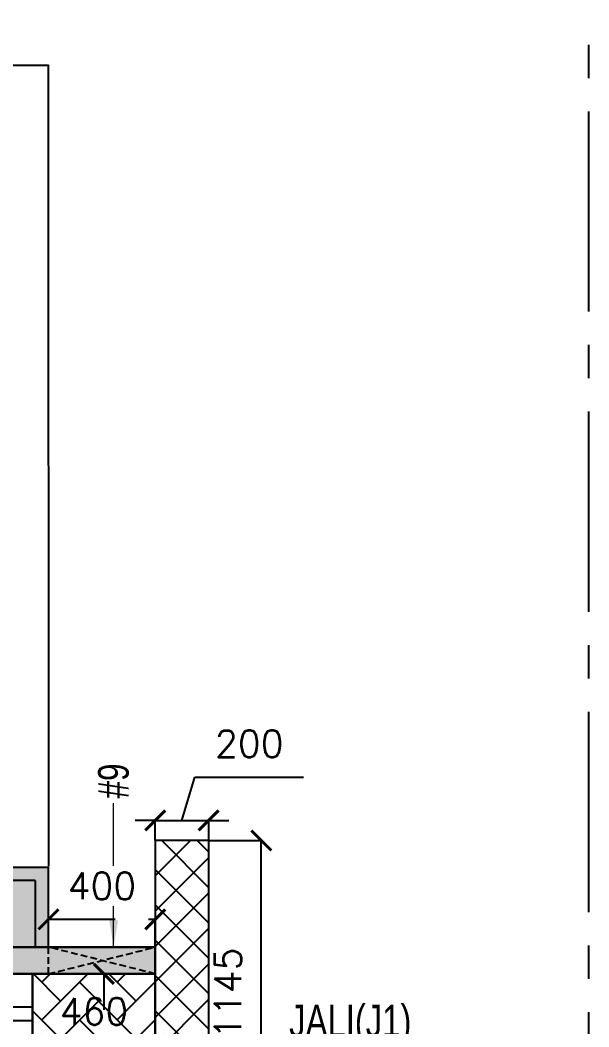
# Model space of a CAD drawing. Header units: millimetres. Extents: x 1180970 to 1231451, y -5737889 to -5695638.
# Drawn here: x 1225406 to 1227537, y -5708852 to -5705080 of the extents above; entities that cross this region are included whole.
import ezdxf

# ---------------------------------------------------------------- set-up
doc = ezdxf.new("R2010")
doc.units = ezdxf.units.MM
doc.header["$LTSCALE"] = 1000
doc.header["$MEASUREMENT"] = 0
for name, pattern in [('3BHK-A$1$AUDIT_D_120904163729-0', [0]), ('3BHK-A$2$HIDDEN', [0.375, 0.25, -0.125]), ('AUDIT_D_120904163729-0', [0]), ('T8(T9 IS SIMILAR) - GROUND FLOOR - DIMENSION & TEXTING$0$HIDDEN', [0.375, 0.25, -0.125]), ('T8(T9 IS SIMILAR) - GROUND FLOOR ELEVATION$0$AUDIT_D_120904163729-0', [0]), ('T8(T9 IS SIMILAR) - GROUND FLOOR ELEVATION$1$HIDDEN', [0.375, 0.25, -0.125]), ('T8_REFUGE COLUMNS$0$CENTER2', [1.125, 0.75, -0.125, 0.125, -0.125])]:
    doc.linetypes.add(name, pattern=pattern)
doc.layers.get('0').update_dxf_attribs({"linetype": 'AUDIT_D_120904163729-0'})
for name, color, linetype in [('3BHK-A$1$$1$CUT-OUT', 49, 'Continuous'), ('3BHK-A$1$A-DECK SUNK 125', 8, 'Continuous'), ('3BHK-A$1$A-Elev Feature-Chajja', 13, 'Continuous'), ('3BHK-A$1$A-HATCH -160', 251, '3BHK-A$1$AUDIT_D_120904163729-0'), ('3BHK-A$1$CUT-OUT', 49, 'Continuous'), ('3BHK-A$1$ELE 1', 1, 'Continuous'), ('A-GARDEN PARTITION', 1, 'Continuous'), ('T8(T9 IS SIMILAR) - GROUND FLOOR - DIMENSION & TEXTING$0$A-DIMENSIONS', 2, 'T8(T9 IS SIMILAR) - GROUND FLOOR - DIMENSION & TEXTING$0$HIDDEN'), ('T8(T9 IS SIMILAR) - GROUND FLOOR ELEVATION$0$A-DIM', 1, 'T8(T9 IS SIMILAR) - GROUND FLOOR ELEVATION$0$AUDIT_D_120904163729-0'), ('T8(T9 IS SIMILAR) - GROUND FLOOR ELEVATION$0$A-WALL HATCH', 252, 'T8(T9 IS SIMILAR) - GROUND FLOOR ELEVATION$0$AUDIT_D_120904163729-0'), ('T8(T9 IS SIMILAR) - GROUND FLOOR ELEVATION$0$A-WALL-FEATURES', 6, 'T8(T9 IS SIMILAR) - GROUND FLOOR ELEVATION$0$AUDIT_D_120904163729-0'), ('T8(T9 IS SIMILAR) - GROUND FLOOR$0$$0$A-DECK SUNK 125', 8, 'Continuous'), ('T8(T9 IS SIMILAR) - GROUND FLOOR$1$STAIRS', 1, 'Continuous'), ('T8_REFUGE COLUMNS$0$A-CENTERLINE', 193, 'T8_REFUGE COLUMNS$0$CENTER2')]:
    doc.layers.add(name, color=color, linetype=linetype)
for name, color, linetype, lineweight in [('3BHK-A$1$Ele', 8, 'Continuous', 15), ('3BHK-A$2$A-WALL- 160', 6, 'Continuous', 30), ('T8(T9 IS SIMILAR) - GROUND FLOOR - DIMENSION & TEXTING$0$R0-18-10-2014-T1-1st Podium Floor Plan$0$Text', 2, 'Continuous', 0), ('T8(T9 IS SIMILAR) - GROUND FLOOR$0$D&W', 8, 'Continuous', 25)]:
    doc.layers.add(name, color=color, linetype=linetype, lineweight=lineweight)
doc.styles.add('T8(T9 IS SIMILAR) - GROUND FLOOR - DIMENSION & TEXTING$0$ARIAL ARROW', font='swisscl.ttf')
doc.styles.add('T8(T9 IS SIMILAR) - GROUND FLOOR - DIMENSION & TEXTING$0$Romans 1', font='romans.shx', dxfattribs={"height": 100})
doc.styles.add('T8(T9 IS SIMILAR) - GROUND FLOOR - DIMENSION & TEXTING$0$Tahoma', font='tahoma.ttf')
doc.styles.add('T8(T9 IS SIMILAR) - GROUND FLOOR ELEVATION$0$Romans 1', font='romans.shx', dxfattribs={"height": 100})
doc.dimstyles.new('T8(T9 IS SIMILAR) - GROUND FLOOR - DIMENSION & TEXTING$0$ALPINE S', dxfattribs={"dimscale": 0, "dimtxt": 100, "dimasz": 75, "dimexe": 0, "dimexo": 0, "dimgap": 75, "dimtad": 1, "dimdec": 0, "dimzin": 0, "dimdsep": 46, "dimtxsty": 'T8(T9 IS SIMILAR) - GROUND FLOOR - DIMENSION & TEXTING$0$Romans 1', "dimblk": 'T8(T9 IS SIMILAR) - GROUND FLOOR - DIMENSION & TEXTING$0$_ArchTick', "dimcen": 0.09, "dimclrd": 256, "dimclre": 256, "dimclrt": 7, "dimadec": 0, "dimazin": 0, "dimtfac": 1, "dimtdec": 0, "dimtofl": 0, "dimtmove": 1, "dimatfit": 0, "dimldrblk": 'T8(T9 IS SIMILAR) - GROUND FLOOR - DIMENSION & TEXTING$0$_Open90', "dimfxl": 1, "dimtolj": 1, "dimtzin": 0, "dimarcsym": 0})
doc.dimstyles.new('T8(T9 IS SIMILAR) - GROUND FLOOR - DIMENSION & TEXTING$0$SAMATA STD', dxfattribs={"dimtxt": 100, "dimasz": 50, "dimexe": 50, "dimexo": 50, "dimgap": 10, "dimtad": 0, "dimdec": 0, "dimrnd": 5, "dimzin": 0, "dimdsep": 46, "dimtxsty": 'T8(T9 IS SIMILAR) - GROUND FLOOR - DIMENSION & TEXTING$0$Tahoma', "dimblk": 'T8(T9 IS SIMILAR) - GROUND FLOOR - DIMENSION & TEXTING$0$_Origin2', "dimcen": -50, "dimdle": 50, "dimclrd": 7, "dimclre": 7, "dimclrt": 7, "dimadec": 0, "dimazin": 0, "dimtfac": 1, "dimtdec": 0, "dimtmove": 1, "dimatfit": 3, "dimfxl": 150, "dimtfill": 1, "dimtolj": 1, "dimtzin": 0, "dimlwd": -1, "dimlwe": -1, "dimarcsym": 0})
doc.dimstyles.new('T8(T9 IS SIMILAR) - GROUND FLOOR ELEVATION$0$ALPINE S', dxfattribs={"dimscale": 0, "dimtxt": 100, "dimasz": 75, "dimexe": 0, "dimexo": 0, "dimgap": 75, "dimtad": 1, "dimdec": 0, "dimzin": 0, "dimdsep": 46, "dimtxsty": 'T8(T9 IS SIMILAR) - GROUND FLOOR ELEVATION$0$Romans 1', "dimblk": 'T8(T9 IS SIMILAR) - GROUND FLOOR ELEVATION$0$_ArchTick', "dimcen": 0.09, "dimclrd": 256, "dimclre": 256, "dimclrt": 7, "dimadec": 0, "dimazin": 0, "dimtfac": 1, "dimtdec": 0, "dimtofl": 0, "dimtmove": 1, "dimatfit": 0, "dimldrblk": 'T8(T9 IS SIMILAR) - GROUND FLOOR ELEVATION$0$_Open90', "dimfxl": 1, "dimtolj": 1, "dimtzin": 0, "dimarcsym": 0})

# ---------------------------------------------------------------- blocks, each defined once
blk = doc.blocks.new('3BHK-A')
at = {"layer": '3BHK-A$1$A-DECK SUNK 125'}
h = blk.add_hatch(dxfattribs=at)
h.set_pattern_fill('AR-HBONE', color=256, scale=25)
edge = h.paths.add_edge_path(flags=17)
edge.add_arc((1186782.7, -5709763.7), 13, 0, 360)
h.paths.add_polyline_path([(1187092.7, -5709913.7), (1186832.7, -5709913.7), (1186832.7, -5709713.7), (1186632.7, -5709713.7), (1186632.7, -5708653.7), (1187092.7, -5708653.7)])
at = {"layer": '3BHK-A$1$A-HATCH -160', "linetype": 'ByBlock'}
h = blk.add_hatch(dxfattribs=at)
h.set_pattern_fill('ZIGZAG', color=256, scale=250)
h.set_pattern_definition([(9e-15, (1e-08, 0), (31.25, 31.25), [31.25, -31.25]), (90, (31.25, 0), (-31.25, 31.25), [31.25, -31.25])])
h.paths.add_polyline_path([(1185182.8, -5714749.5), (1186532.7, -5714749.5), (1186532.7, -5714149.5), (1186632.7, -5714149.5), (1186632.7, -5714749.5), (1188712.7, -5714749.5), (1188712.7, -5714049.5), (1189032.5, -5714049.5), (1189032.5, -5714149.5), (1188812.7, -5714149.5), (1188812.7, -5715449.5), (1189032.5, -5715449.5), (1189032.5, -5715549.5), (1188712.7, -5715549.5), (1188712.7, -5714849.5), (1186632.7, -5714849.5), (1186632.7, -5715664.5), (1186532.7, -5715664.5), (1186532.7, -5714849.5), (1185182.8, -5714849.5)])
h.paths.add_polyline_path([(1185182.8, -5713249.5), (1185782.7, -5713249.5), (1185782.7, -5713149.5), (1185182.8, -5713149.5)])
h.paths.add_polyline_path([(1186532.7, -5710699.5), (1186632.7, -5710699.5), (1186632.7, -5713249.5), (1186532.7, -5713249.5)])
h.paths.add_polyline_path([(1186532.7, -5717399.5), (1186632.7, -5717399.5), (1186632.7, -5716414.5), (1186532.7, -5716414.5)])
h.paths.add_polyline_path([(1194902.2, -5715375), (1194082.3, -5715375), (1194082.3, -5715475), (1194902.2, -5715475)])
h.paths.add_polyline_path([(1195782.2, -5715375), (1196682.2, -5715375), (1196682.2, -5715475), (1195782.2, -5715475)])
h.paths.add_polyline_path([(1194132.5, -5714149.9), (1196532.4, -5714149.9), (1196532.4, -5714049.9), (1194132.5, -5714049.9)])
h.paths.add_polyline_path([(1197432.4, -5711800.2), (1197532.4, -5711800.2), (1197532.4, -5714149.9), (1197432.4, -5714149.9)])
h.paths.add_polyline_path([(1198282.4, -5714149.9), (1198958.7, -5714149.9), (1198958.7, -5714049.9), (1198282.4, -5714049.9)])
h.paths.add_polyline_path([(1196871.9, -5720208.6), (1196082.2, -5720209.7), (1196082.3, -5720109.7), (1196082.2, -5720109.7), (1196182.2, -5720109.7), (1196871.9, -5720108.6)])
h.paths.add_polyline_path([(1193397.2, -5709939.9), (1193882.3, -5709939.6), (1193882.3, -5710040.1), (1193397.3, -5710040.1)])
h.paths.add_polyline_path([(1186632.7, -5708554.7), (1187192.3, -5708554.8), (1187192.3, -5708654.7), (1186632.7, -5708654.7)])
h.paths.add_polyline_path([(1194182.3, -5715724), (1194082.3, -5715724), (1194082.3, -5715474), (1194182.3, -5715474)])
at = {"color": 5, "linetype": '3BHK-A$2$HIDDEN', "ltscale": 0.1}
for p, q in [((1187032.4, -5708653.7, 0.6), (1186632.7, -5708553.7, 0.6)), ((1186632.7, -5708653.7), (1187032.4, -5708553.7, 0.6))]:
    blk.add_line(p, q, dxfattribs=at)
at = {"color": 5, "linetype": '3BHK-A$2$HIDDEN', "ltscale": 0.1, "elevation": 0.6}
blk.add_lwpolyline([(1187032.4, -5708553.7), (1186632.7, -5708553.7), (1186632.7, -5708653.7), (1187032.4, -5708653.7)], close=True, dxfattribs=at)
at = {"layer": '3BHK-A$1$$1$CUT-OUT', "elevation": 0}
blk.add_lwpolyline([(1187192.3, -5708653.7), (1187192.3, -5709913.7), (1187092.3, -5709913.6), (1187092.4, -5708653.7)], close=True, dxfattribs=at)
blk.add_lwpolyline([(1187092.3, -5709913.7), (1187092.4, -5708653.7)], dxfattribs=at)
at = {"layer": '3BHK-A$1$A-Elev Feature-Chajja', "color": 4, "elevation": 0}
blk.add_lwpolyline([(1187192.3, -5708828.1), (1187092.3, -5708828.1), (1187092.3, -5708778.1), (1187192.3, -5708778.1)], close=True, dxfattribs=at)
at = {"layer": '3BHK-A$1$CUT-OUT'}
blk.add_lwpolyline([(1187092.7, -5709913.7), (1186824.7, -5709913.7), (1186824.7, -5709713.7), (1186632.7, -5709713.7), (1186632.7, -5708653.7), (1187092.7, -5708653.7)], close=True, dxfattribs=at)
at = {"layer": '3BHK-A$1$Ele'}
for q in [(1189632.4, -5708253.7, 0), (1187032.4, -5708553.7, 0.6)]:
    blk.add_line((1187032.4, -5708253.7, 0), q, dxfattribs=at)
at = {"layer": '3BHK-A$1$ELE 1'}
for q in [(1189582.4, -5708303.7, 0), (1187082.4, -5708553.5, 0.6)]:
    blk.add_line((1187082.4, -5708303.7, 0), q, dxfattribs=at)
at = {"layer": '3BHK-A$2$A-WALL- 160', "linetype": 'ByBlock'}
blk.add_lwpolyline([(1186632.7, -5708553.6), (1187192.3, -5708553.7), (1187192.3, -5708653.7), (1186632.7, -5708653.7)], close=True, dxfattribs=at)
blk = doc.blocks.new('T8_REFUGE COLUMNS')
at = {"layer": 'T8_REFUGE COLUMNS$0$A-CENTERLINE'}
blk.add_line((1227537.1, -5720797.2), (1227537.1, -5702690.8), dxfattribs=at)
blk = doc.blocks.new('T8(T9 IS SIMILAR) - GROUND FLOOR ELEVATION$0$_ArchTick')
at = {"color": 0, "linetype": 'ByBlock', "const_width": 0.15}
blk.add_lwpolyline([(-0.5, -0.5), (0.5, 0.5)], dxfattribs=at)
blk = doc.blocks.new('*D337')
at = {"layer": 'T8(T9 IS SIMILAR) - GROUND FLOOR ELEVATION$0$A-DIM', "linetype": 'T8(T9 IS SIMILAR) - GROUND FLOOR ELEVATION$1$HIDDEN', "lineweight": -2, "transparency": 16777216}
for p, q in [((1226112.2, -5708154), (1226309.5, -5708154)), ((1226112.3, -5709298.9), (1226309.5, -5709298.9))]:
    blk.add_line(p, q, dxfattribs=at)
at = {"layer": 'T8(T9 IS SIMILAR) - GROUND FLOOR ELEVATION$0$A-DIM', "lineweight": -2, "transparency": 16777216}
blk.add_line((1226309.5, -5709298.9), (1226309.5, -5708154), dxfattribs=at)
at = {"layer": 'T8(T9 IS SIMILAR) - GROUND FLOOR ELEVATION$0$A-DIM', "linetype": 'ByBlock', "lineweight": -2, "transparency": 16777216, "xscale": 75, "yscale": 75, "zscale": 75}
for p, rotation in [((1226309.5, -5708154), 90), ((1226309.5, -5709298.9), 270)]:
    blk.add_blockref('T8(T9 IS SIMILAR) - GROUND FLOOR ELEVATION$0$_ArchTick', p, dxfattribs=dict(at, rotation=rotation))
at = {"layer": 'T8(T9 IS SIMILAR) - GROUND FLOOR ELEVATION$0$A-DIM', "color": 7, "linetype": 'ByBlock', "transparency": 16777216, "insert": (1226184.5, -5708726.4), "char_height": 100, "attachment_point": 5, "rotation": 90, "style": 'T8(T9 IS SIMILAR) - GROUND FLOOR ELEVATION$0$Romans 1'}
blk.add_mtext('\\A1;1145', dxfattribs=at)
blk = doc.blocks.new('T8(T9 IS SIMILAR) - GROUND FLOOR ELEVATION$0$_Open90')
at = {"color": 0, "linetype": 'ByBlock', "lineweight": -2}
for p, q in [((0, 0), (-1, 0)), ((-0.5, 0.5), (0, 0)), ((0, 0), (-0.5, -0.5))]:
    blk.add_line(p, q, dxfattribs=at)
blk = doc.blocks.new('*D342')
at = {"layer": 'T8(T9 IS SIMILAR) - GROUND FLOOR ELEVATION$0$A-DIM', "lineweight": -2, "transparency": 16777216}
for p, q in [((1226012.2, -5708078.8), (1226060.9, -5707916.3)), ((1226060.9, -5707916.3), (1226468.1, -5707916.3)), ((1225912.2, -5708078.8), (1225837.2, -5708078.8)), ((1225912.2, -5708078.8), (1226112.2, -5708078.8)), ((1226112.2, -5708078.8), (1226187.2, -5708078.8))]:
    blk.add_line(p, q, dxfattribs=at)
at = {"layer": 'T8(T9 IS SIMILAR) - GROUND FLOOR ELEVATION$0$A-DIM', "linetype": 'T8(T9 IS SIMILAR) - GROUND FLOOR ELEVATION$1$HIDDEN', "lineweight": -2, "transparency": 16777216}
for p, q in [((1225912.2, -5708154), (1225912.2, -5708078.8)), ((1226112.2, -5708154), (1226112.2, -5708078.8))]:
    blk.add_line(p, q, dxfattribs=at)
at = {"layer": 'T8(T9 IS SIMILAR) - GROUND FLOOR ELEVATION$0$A-DIM', "linetype": 'ByBlock', "lineweight": -2, "transparency": 16777216, "xscale": 75, "yscale": 75, "zscale": 75}
blk.add_blockref('T8(T9 IS SIMILAR) - GROUND FLOOR ELEVATION$0$_ArchTick', (1225912.2, -5708078.8), dxfattribs=at)
at = {"layer": 'T8(T9 IS SIMILAR) - GROUND FLOOR ELEVATION$0$A-DIM', "linetype": 'ByBlock', "lineweight": -2, "transparency": 16777216, "xscale": 75, "yscale": 75, "zscale": 75, "rotation": 180}
blk.add_blockref('T8(T9 IS SIMILAR) - GROUND FLOOR ELEVATION$0$_ArchTick', (1226112.2, -5708078.8), dxfattribs=at)
at = {"layer": 'T8(T9 IS SIMILAR) - GROUND FLOOR ELEVATION$0$A-DIM', "color": 7, "linetype": 'ByBlock', "transparency": 16777216, "insert": (1226264.5, -5707791.3), "char_height": 100, "attachment_point": 5, "style": 'T8(T9 IS SIMILAR) - GROUND FLOOR ELEVATION$0$Romans 1', "bg_fill": 3, "box_fill_scale": 1.25, "bg_fill_color": 256, "bg_fill_true_color": 13158600, "bg_fill_transparency": 0}
blk.add_mtext('\\A1;200', dxfattribs=at)
blk = doc.blocks.new('T8(T9 IS SIMILAR) - GROUND FLOOR - DIMENSION & TEXTING$0$_ArchTick')
at = {"color": 0, "linetype": 'ByBlock', "const_width": 0.15}
blk.add_lwpolyline([(-0.5, -0.5), (0.5, 0.5)], dxfattribs=at)
blk = doc.blocks.new('*D617')
at = {"layer": 'T8(T9 IS SIMILAR) - GROUND FLOOR - DIMENSION & TEXTING$0$A-DIMENSIONS', "linetype": 'T8(T9 IS SIMILAR) - GROUND FLOOR - DIMENSION & TEXTING$0$HIDDEN', "lineweight": -2, "transparency": 16777216}
for p, q in [((1225452, -5708713.8), (1225452, -5708919.2)), ((1225912, -5708713.8), (1225912, -5708919.2))]:
    blk.add_line(p, q, dxfattribs=at)
at = {"layer": 'T8(T9 IS SIMILAR) - GROUND FLOOR - DIMENSION & TEXTING$0$A-DIMENSIONS', "lineweight": -2, "transparency": 16777216}
blk.add_line((1225452, -5708919.2), (1225912, -5708919.2), dxfattribs=at)
at = {"layer": 'T8(T9 IS SIMILAR) - GROUND FLOOR - DIMENSION & TEXTING$0$A-DIMENSIONS', "linetype": 'ByBlock', "lineweight": -2, "transparency": 16777216, "xscale": 75, "yscale": 75, "zscale": 75, "rotation": 180}
blk.add_blockref('T8(T9 IS SIMILAR) - GROUND FLOOR - DIMENSION & TEXTING$0$_ArchTick', (1225452, -5708919.2), dxfattribs=at)
at = {"layer": 'T8(T9 IS SIMILAR) - GROUND FLOOR - DIMENSION & TEXTING$0$A-DIMENSIONS', "linetype": 'ByBlock', "lineweight": -2, "transparency": 16777216, "xscale": 75, "yscale": 75, "zscale": 75}
blk.add_blockref('T8(T9 IS SIMILAR) - GROUND FLOOR - DIMENSION & TEXTING$0$_ArchTick', (1225912, -5708919.2), dxfattribs=at)
at = {"layer": 'T8(T9 IS SIMILAR) - GROUND FLOOR - DIMENSION & TEXTING$0$A-DIMENSIONS', "color": 7, "linetype": 'ByBlock', "transparency": 16777216, "insert": (1225682, -5708794.2), "char_height": 100, "attachment_point": 5, "style": 'T8(T9 IS SIMILAR) - GROUND FLOOR - DIMENSION & TEXTING$0$Romans 1'}
blk.add_mtext('\\A1;460', dxfattribs=at)
blk = doc.blocks.new('T8(T9 IS SIMILAR) - GROUND FLOOR - DIMENSION & TEXTING$0$_Open90')
at = {"color": 0, "linetype": 'ByBlock', "lineweight": -2}
for p, q in [((0, 0), (-1, 0)), ((-0.5, 0.5), (0, 0)), ((0, 0), (-0.5, -0.5))]:
    blk.add_line(p, q, dxfattribs=at)
blk = doc.blocks.new('*D618')
at = {"layer": 'T8(T9 IS SIMILAR) - GROUND FLOOR - DIMENSION & TEXTING$0$A-DIMENSIONS', "linetype": 'T8(T9 IS SIMILAR) - GROUND FLOOR - DIMENSION & TEXTING$0$HIDDEN', "lineweight": -2, "transparency": 16777216}
for p, q in [((1225735.1, -5708653.9), (1225719.9, -5708653.9)), ((1225735.1, -5709913.9), (1225719.9, -5709913.9))]:
    blk.add_line(p, q, dxfattribs=at)
at = {"layer": 'T8(T9 IS SIMILAR) - GROUND FLOOR - DIMENSION & TEXTING$0$A-DIMENSIONS', "lineweight": -2, "transparency": 16777216}
blk.add_line((1225719.9, -5709913.9), (1225719.9, -5708653.9), dxfattribs=at)
at = {"layer": 'T8(T9 IS SIMILAR) - GROUND FLOOR - DIMENSION & TEXTING$0$A-DIMENSIONS', "linetype": 'ByBlock', "lineweight": -2, "transparency": 16777216, "xscale": 75, "yscale": 75, "zscale": 75}
for p, rotation in [((1225719.9, -5708653.9), 90), ((1225719.9, -5709913.9), 270)]:
    blk.add_blockref('T8(T9 IS SIMILAR) - GROUND FLOOR - DIMENSION & TEXTING$0$_ArchTick', p, dxfattribs=dict(at, rotation=rotation))
at = {"layer": 'T8(T9 IS SIMILAR) - GROUND FLOOR - DIMENSION & TEXTING$0$A-DIMENSIONS', "color": 7, "linetype": 'ByBlock', "transparency": 16777216, "insert": (1225594.9, -5709283.9), "char_height": 100, "attachment_point": 5, "rotation": 90, "style": 'T8(T9 IS SIMILAR) - GROUND FLOOR - DIMENSION & TEXTING$0$Romans 1'}
blk.add_mtext('\\A1;1260', dxfattribs=at)
blk = doc.blocks.new('T8(T9 IS SIMILAR) - GROUND FLOOR - DIMENSION & TEXTING$0$_Origin2')
at = {"color": 0, "linetype": 'ByBlock', "lineweight": -2}
blk.add_line((-0.5, 0), (-1, 0), dxfattribs=at)
for radius in [0.5, 0.25]:
    blk.add_circle((0, 0), radius, dxfattribs=at)
blk = doc.blocks.new('*D470')
at = {"layer": 'T8(T9 IS SIMILAR) - GROUND FLOOR - DIMENSION & TEXTING$0$A-DIMENSIONS', "linetype": 'T8(T9 IS SIMILAR) - GROUND FLOOR - DIMENSION & TEXTING$0$HIDDEN', "lineweight": -2, "transparency": 16777216}
for p, q in [((1225512, -5708553.6), (1225512, -5708449.4)), ((1225911.9, -5708553.6), (1225911.9, -5708449.4))]:
    blk.add_line(p, q, dxfattribs=at)
at = {"layer": 'T8(T9 IS SIMILAR) - GROUND FLOOR - DIMENSION & TEXTING$0$A-DIMENSIONS', "lineweight": -2, "transparency": 16777216}
blk.add_line((1225512, -5708449.4), (1225911.9, -5708449.4), dxfattribs=at)
at = {"layer": 'T8(T9 IS SIMILAR) - GROUND FLOOR - DIMENSION & TEXTING$0$A-DIMENSIONS', "color": 7, "linetype": 'ByBlock', "transparency": 16777216, "insert": (1225712, -5708324.4), "char_height": 100, "attachment_point": 5, "style": 'T8(T9 IS SIMILAR) - GROUND FLOOR - DIMENSION & TEXTING$0$Romans 1', "bg_fill": 3, "box_fill_scale": 1.25, "bg_fill_color": 256, "bg_fill_true_color": 13158600, "bg_fill_transparency": 0}
blk.add_mtext('\\A1;400', dxfattribs=at)
at = {"layer": 'T8(T9 IS SIMILAR) - GROUND FLOOR - DIMENSION & TEXTING$0$A-DIMENSIONS', "linetype": 'ByBlock', "lineweight": -2, "transparency": 16777216, "xscale": 75, "yscale": 75, "zscale": 75, "rotation": 180}
blk.add_blockref('T8(T9 IS SIMILAR) - GROUND FLOOR - DIMENSION & TEXTING$0$_ArchTick', (1225512, -5708449.4), dxfattribs=at)
at = {"layer": 'T8(T9 IS SIMILAR) - GROUND FLOOR - DIMENSION & TEXTING$0$A-DIMENSIONS', "linetype": 'ByBlock', "lineweight": -2, "transparency": 16777216, "xscale": 75, "yscale": 75, "zscale": 75}
blk.add_blockref('T8(T9 IS SIMILAR) - GROUND FLOOR - DIMENSION & TEXTING$0$_ArchTick', (1225911.9, -5708449.4), dxfattribs=at)
blk = doc.blocks.new('T8(T9 IS SIMILAR) - GROUND FLOOR ELEVATION')
at = {"layer": 'T8(T9 IS SIMILAR) - GROUND FLOOR ELEVATION$0$A-WALL HATCH', "linetype": 'ByBlock'}
h = blk.add_hatch(dxfattribs=at)
h.set_pattern_fill('ANSI37', color=256, scale=750)
h.set_pattern_definition([(45, (-0.1, -0.21), (-66.2912607, 66.2912607), []), (135, (-0.1, -0.21), (-66.2912607, -66.2912607), [])])
h.paths.add_polyline_path([(1186632.3, -5709913.9), (1186432.3, -5709913.9), (1186432.3, -5708154.2), (1186632.3, -5708154.2)])
h.paths.add_polyline_path([(1190032.3, -5708154), (1190232.6, -5708154), (1190232.6, -5709913.7), (1190032.3, -5709913.7)])
h.paths.add_polyline_path([(1202792.3, -5700405.8), (1202592.3, -5700405.8), (1202592.3, -5701090.3), (1202792.3, -5701090.3)])
h.paths.add_polyline_path([(1209952.2, -5700405.8), (1209752.2, -5700405.8), (1209752.2, -5701092), (1209952.2, -5701092)])
h.paths.add_polyline_path([(1222512.1, -5708154), (1222311.7, -5708154), (1222311.7, -5709913.7), (1222512.1, -5709913.7)])
h.paths.add_polyline_path([(1225912.1, -5709913.9), (1226112.1, -5709913.9), (1226112.1, -5708154.2), (1225912.1, -5708154.2)])
h.paths.add_polyline_path([(1209852.3, -5729369.1), (1210052.3, -5729369.1), (1210052.3, -5728684.2), (1209852.3, -5728684.2)])
h.paths.add_polyline_path([(1202692.1, -5729369.1), (1202492, -5729369.1), (1202492, -5728684.2), (1202692.1, -5728684.2)])
at = {"layer": 'T8(T9 IS SIMILAR) - GROUND FLOOR ELEVATION$0$A-WALL-FEATURES', "linetype": 'ByBlock'}
blk.add_lwpolyline([(1225912.2, -5709913.7), (1226112.2, -5709913.7), (1226112.2, -5708154), (1225912.2, -5708154)], close=True, dxfattribs=at)
at = {"layer": 'T8(T9 IS SIMILAR) - GROUND FLOOR ELEVATION$0$A-DIM', "linetype": 'ByBlock'}
dim = blk.add_linear_dim(base=(1226309.5, -5708154), p1=(1226112.3, -5709298.9, -0.4), p2=(1226112.2, -5708154, -0.4), angle=90, dimstyle='T8(T9 IS SIMILAR) - GROUND FLOOR ELEVATION$0$ALPINE S', override={"dimscale": 1, "dimfxl": 5, "dimarcsym": 1}, dxfattribs=at)
dim.commit()
dim.dimension.update_dxf_attribs({"geometry": '*D337', "text_midpoint": (1226184.5, -5708726.4)})
dim = blk.add_linear_dim(base=(1226112.2, -5708078.8), p1=(1225912.2, -5708154), p2=(1226112.2, -5708154), dimstyle='T8(T9 IS SIMILAR) - GROUND FLOOR ELEVATION$0$ALPINE S', override={"dimscale": 1, "dimfxl": 5, "dimtfill": 1, "dimarcsym": 1}, dxfattribs=at)
dim.commit()
dim.dimension.update_dxf_attribs({"geometry": '*D342', "text_midpoint": (1226135.9, -5707791.3)})
blk = doc.blocks.new('T8(T9 IS SIMILAR) - GROUND FLOOR')
at = {"layer": 'T8(T9 IS SIMILAR) - GROUND FLOOR$0$D&W', "linetype": 'ByBlock'}
blk.add_blockref('T8_REFUGE COLUMNS', (0, 0), dxfattribs=at)
at = {"layer": 'T8(T9 IS SIMILAR) - GROUND FLOOR$0$D&W', "linetype": 'ByBlock', "xscale": -1}
blk.add_blockref('3BHK-A', (2412544.6, 0), dxfattribs=at)
at = {"layer": 'T8(T9 IS SIMILAR) - GROUND FLOOR$0$D&W', "linetype": 'ByBlock'}
blk.add_blockref('T8(T9 IS SIMILAR) - GROUND FLOOR ELEVATION', (0, 0), dxfattribs=at)
at = {"layer": 'T8(T9 IS SIMILAR) - GROUND FLOOR$0$$0$A-DECK SUNK 125'}
h = blk.add_hatch(dxfattribs=at)
h.set_pattern_fill('AR-HBONE', color=256, scale=25)
h.set_pattern_definition([(45, (0.16, -4.76), (1e-14, 141.4213562), [300, -100]), (135, (70.87, 65.95), (1e-14, 141.4213562), [300, -100])])
h.paths.add_polyline_path([(1222512.2, -5708718.7), (1222512.1, -5708555.2), (1222912.3, -5708555.2), (1222912.3, -5708254.9), (1225512.4, -5708254.9), (1225512.4, -5708558.5), (1225352.5, -5708558.5), (1225352.4, -5708418.4), (1223072.4, -5708418.3), (1223072.4, -5708718.7)])
h.paths.add_polyline_path([(1222311.9, -5709227.6), (1221911.8, -5709227.6), (1221911.8, -5708928.3), (1218987.3, -5708928.6), (1218987.2, -5709943.6), (1219147.6, -5709943.5), (1219147.3, -5709093.5), (1221752.1, -5709093.5), (1221752.1, -5709392.6), (1222312, -5709392.6)])
h.paths.add_polyline_path([(1206347.5, -5700669.5), (1206347.5, -5700506.2), (1209277.5, -5700506.2), (1209277.5, -5701091.8), (1209117.5, -5701091.8), (1209117.5, -5700669.5)])
h.paths.add_polyline_path([(1206197.4, -5700669.5), (1206197.4, -5700509.3), (1203267.4, -5700509.3), (1203267.4, -5701091.7), (1203427.4, -5701091.9), (1203427.4, -5700669.5)])
h.paths.add_polyline_path([(1190232.9, -5709392.6), (1190232.9, -5709232.6), (1190632.9, -5709232.6), (1190632.9, -5708933.3), (1193557.7, -5708934.1), (1193557.8, -5709943.6), (1193397.4, -5709943.5), (1193397.7, -5709093.5), (1190792.9, -5709093.4), (1190792.9, -5709392.6)])
h.paths.add_polyline_path([(1190032.5, -5708718.7), (1190032.5, -5708558.7), (1189632.5, -5708558.6), (1189632.5, -5708258.3), (1187032.5, -5708258.2), (1187032.5, -5708558.7), (1187192.5, -5708558.7), (1187192.5, -5708418.4), (1189472.5, -5708418.3), (1189472.5, -5708718.7)])
h.paths.add_polyline_path([(1203267.4, -5728688.6), (1203427.4, -5728688.6), (1203427.4, -5729114.1), (1206197.4, -5729114.1), (1206197.4, -5729274.1), (1203267.4, -5729274.1)])
at = {"layer": 'T8(T9 IS SIMILAR) - GROUND FLOOR$1$STAIRS', "linetype": 'ByBlock', "elevation": 0}
blk.add_lwpolyline([(1225512.3, -5708555.4), (1225512.3, -5708254.9), (1222912.3, -5708254.9), (1222912.3, -5708555.3), (1222512.3, -5708555.2)], dxfattribs=at)
blk = doc.blocks.new('T8(T9 IS SIMILAR) - GROUND FLOOR - DIMENSION & TEXTING')
at = {"layer": 'T8(T9 IS SIMILAR) - GROUND FLOOR - DIMENSION & TEXTING$0$R0-18-10-2014-T1-1st Podium Floor Plan$0$Text', "linetype": 'ByBlock', "style": 'T8(T9 IS SIMILAR) - GROUND FLOOR - DIMENSION & TEXTING$0$ARIAL ARROW'}
blk.add_text('#9', height=114.75, rotation=90, dxfattribs=at).set_placement((1225812.3, -5707996.4, 0))
at = {"layer": 'T8(T9 IS SIMILAR) - GROUND FLOOR - DIMENSION & TEXTING$0$R0-18-10-2014-T1-1st Podium Floor Plan$0$Text', "insert": (1226413.9, -5708769.6, 0.5), "char_height": 120, "width": 3557.379, "attachment_point": 1, "style": 'T8(T9 IS SIMILAR) - GROUND FLOOR - DIMENSION & TEXTING$0$ARIAL ARROW'}
blk.add_mtext('JALI(J1)\\P{\\H0.70833x;AS PER  DETAIL}', dxfattribs=at)
at = {"layer": 'T8(T9 IS SIMILAR) - GROUND FLOOR - DIMENSION & TEXTING$0$A-DIMENSIONS', "linetype": 'ByBlock'}
dim = blk.add_linear_dim(base=(1225719.9, -5708653.9, 0.5), p1=(1225735.1, -5709913.9, 0.5), p2=(1225735.1, -5708653.9), angle=90, dimstyle='T8(T9 IS SIMILAR) - GROUND FLOOR - DIMENSION & TEXTING$0$ALPINE S', override={"dimscale": 1, "dimfxl": 5, "dimarcsym": 1}, dxfattribs=at)
dim.commit()
dim.dimension.update_dxf_attribs({"geometry": '*D618', "text_midpoint": (1225594.9, -5709283.9, 0.5)})
dim = blk.add_linear_dim(base=(1225912, -5708919.2, 0.5), p1=(1225452, -5708713.8, 0.5), p2=(1225912, -5708713.8, 0.5), dimstyle='T8(T9 IS SIMILAR) - GROUND FLOOR - DIMENSION & TEXTING$0$ALPINE S', override={"dimscale": 1, "dimfxl": 5, "dimarcsym": 1}, dxfattribs=at)
dim.commit()
dim.dimension.update_dxf_attribs({"geometry": '*D617', "text_midpoint": (1225682, -5708794.2, 0.5)})
at = {"layer": 'T8(T9 IS SIMILAR) - GROUND FLOOR - DIMENSION & TEXTING$0$R0-18-10-2014-T1-1st Podium Floor Plan$0$Text'}
blk.add_leader([(1225756.1, -5708553.6), (1225756.1, -5708254.4), (1225756.1, -5708014.3)], dimstyle='T8(T9 IS SIMILAR) - GROUND FLOOR - DIMENSION & TEXTING$0$SAMATA STD', override={"dimscale": 1, "dimasz": 100, "dimclrd": 2, "dimfxlon": 1, "dimarcsym": 1}, dxfattribs=at)
at = {"layer": 'T8(T9 IS SIMILAR) - GROUND FLOOR - DIMENSION & TEXTING$0$A-DIMENSIONS', "linetype": 'ByBlock'}
dim = blk.add_linear_dim(base=(1225911.9, -5708449.4), p1=(1225512, -5708553.6, 1.1), p2=(1225911.9, -5708553.6), dimstyle='T8(T9 IS SIMILAR) - GROUND FLOOR - DIMENSION & TEXTING$0$ALPINE S', override={"dimscale": 1, "dimfxl": 5, "dimtfill": 1, "dimarcsym": 1}, dxfattribs=at)
dim.commit()
dim.dimension.update_dxf_attribs({"geometry": '*D470', "text_midpoint": (1225712, -5708449.4), "dimtype": 128})

msp = doc.modelspace()

# ---------------------------------------------------------------- block references
at = {"linetype": 'ByBlock'}
msp.add_blockref('T8(T9 IS SIMILAR) - GROUND FLOOR', (0, 0), dxfattribs=at)

# ---------------------------------------------------------------- next in the draw order: block references
msp.add_blockref('T8(T9 IS SIMILAR) - GROUND FLOOR - DIMENSION & TEXTING', (0, 0), dxfattribs=at)

# ---------------------------------------------------------------- next in the draw order: linework, layer by layer
at = {"layer": 'A-GARDEN PARTITION', "elevation": -4.9}
msp.add_lwpolyline([(1225512.8, -5708250.8), (1225512.3, -5705250.3), (1218414.6, -5705250), (1218414.6, -5709736.6)], dxfattribs=at)

doc.saveas('drawing.dxf')
